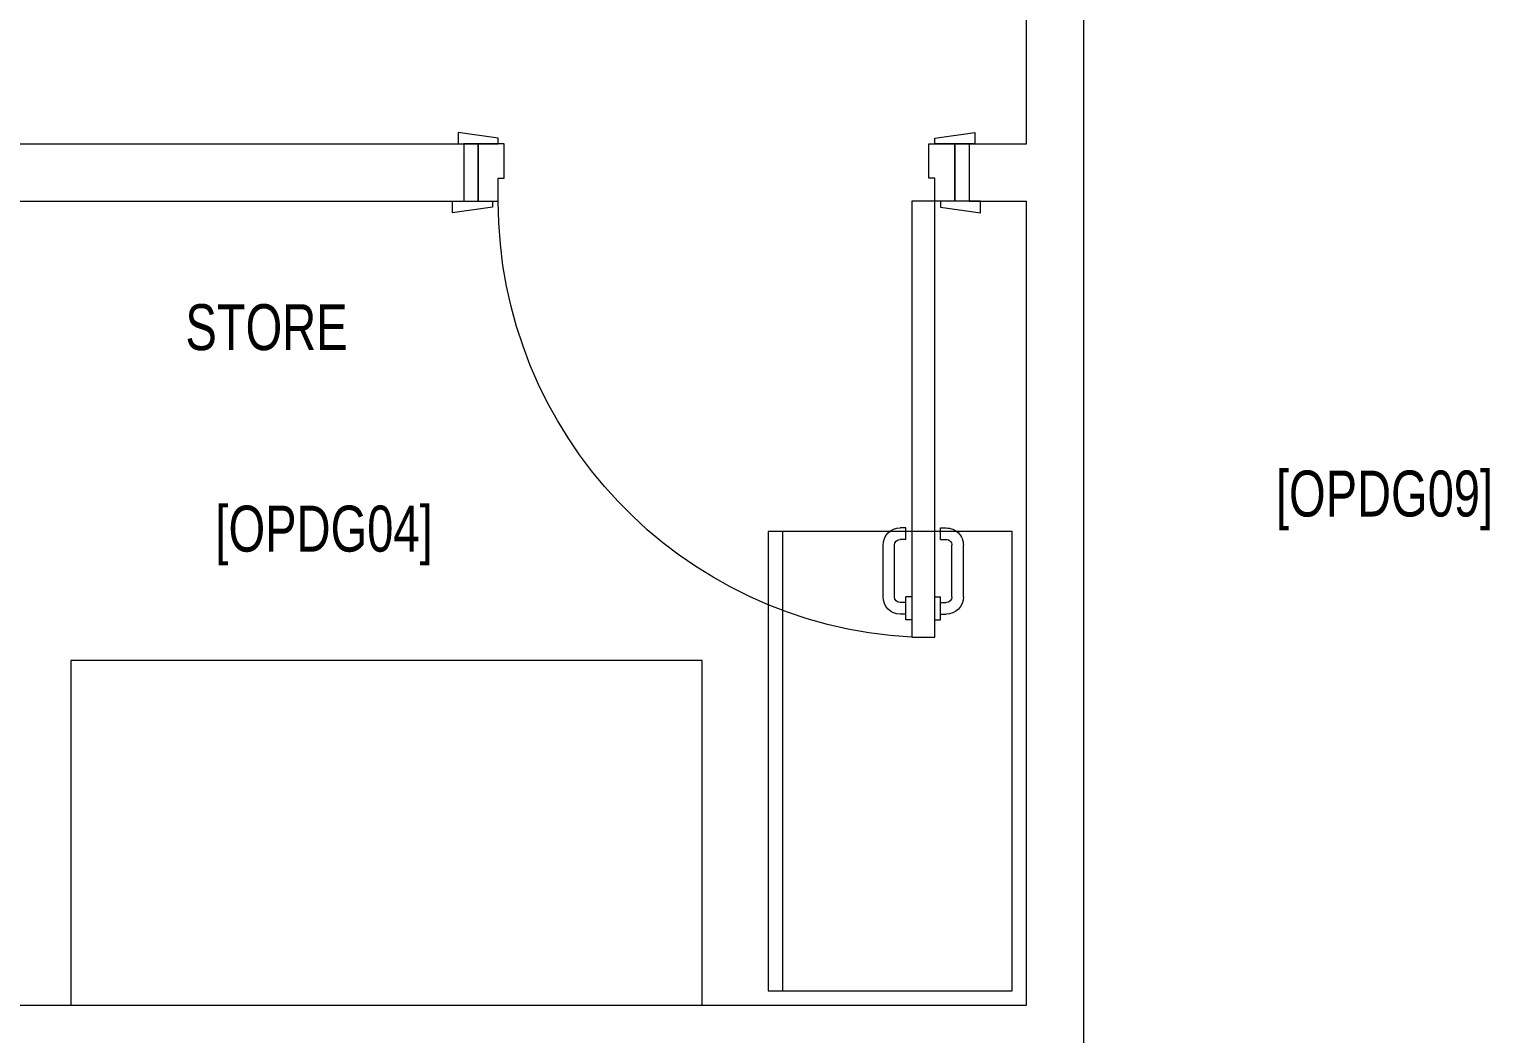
# Model space of a CAD drawing. Extents: x -234346 to 58427, y -132654 to -82394.
# Drawn here: x -138996 to -136453, y -109293 to -107543 of the extents above; entities that cross this region are included whole.
import ezdxf

# ---------------------------------------------------------------- set-up
doc = ezdxf.new("R2010")
doc.units = 0
doc.header["$LTSCALE"] = 8
doc.layers.get('0').update_dxf_attribs({"color": 9, "lineweight": 5})
for name, color, linetype, lineweight in [('72_EGR_BASE_TEXT', 9, 'Continuous', 5), ('72_EGR_EQP_TAG', 9, 'Continuous', 5), ('LOADING', 9, 'Continuous', 5), ('NEW Wall', 9, 'Continuous', 5), ('Walls', 9, 'Continuous', 5), ('Wooden Joinery', 9, 'Continuous', 5)]:
    doc.layers.add(name, color=color, linetype=linetype, lineweight=lineweight)
doc.styles.add('X3G_ENTITY_225140', font='swisscl.ttf', dxfattribs={"height": 200})
doc.styles.add('X3G_ENTITY_258862', font='swisscl.ttf', dxfattribs={"height": 200})
doc.styles.add('X3G_ENTITY_25AE6D', font='swisscl.ttf', dxfattribs={"height": 200})

# ---------------------------------------------------------------- blocks, each defined once
blk = doc.blocks.new('*X25')
for p, q in [((5, 3), (5, 3)), ((5, 3), (5, 3)), ((5, 3), (5, 3)), ((5, 3), (5, 3)), ((5, 3), (5, 3)), ((5, 3), (5, 3)), ((5, 3), (5, 3)), ((5, 3), (5, 3)), ((5, 3), (5, 3)), ((5, 3), (5, 3)), ((5, 3), (5, 3)), ((5, 3), (5, 3)), ((5, 3), (5, 3)), ((5, 3), (5, 3)), ((5, 3), (5, 3)), ((5, 3), (5, 3)), ((5, 3), (5, 3)), ((5, 3), (5, 3)), ((5, 3), (5, 3)), ((5, 3), (5, 3)), ((5, 3), (5, 3)), ((5, 3), (5, 3)), ((5, 3), (5, 3)), ((5, 3), (5, 3)), ((5, 3), (5, 3)), ((5, 3), (5, 3)), ((5, 3), (5, 3)), ((5, 3), (5, 3)), ((5, 3), (5, 3)), ((5, 3), (5, 3)), ((5, 3), (5, 3)), ((5, 3), (5, 3)), ((5, 3), (5, 3)), ((5, 3), (5, 3)), ((5, 3), (5, 3)), ((5, 3), (5, 3)), ((5, 3), (5, 3)), ((5, 3), (5, 3)), ((5, 3), (5, 3)), ((5, 3), (5, 3)), ((5, 3), (5, 3)), ((5, 3), (5, 3)), ((5, 3), (5, 3)), ((5, 3), (5, 3)), ((5, 3), (5, 3)), ((5, 3), (5, 3)), ((5, 3), (5, 3)), ((5, 3), (5, 3)), ((5, 3), (5, 3)), ((5, 3), (5, 3)), ((5, 3), (5, 3)), ((5, 3), (5, 3)), ((5, 3), (5, 3)), ((5, 3), (5, 3)), ((5, 3), (5, 3)), ((5, 3), (5, 3)), ((5, 3), (5, 3)), ((5, 3), (5, 3)), ((5, 3), (5, 3)), ((5, 3), (5, 3)), ((5, 3), (5, 3)), ((5, 3), (5, 3)), ((5, 3), (5, 3)), ((5, 3), (5, 3)), ((5, 3), (5, 3)), ((5, 3), (5, 3)), ((6, 3), (5, 3)), ((5, 3), (5, 3)), ((6, 3), (5, 3)), ((5, 3), (5, 3)), ((6, 3), (5, 3)), ((5, 3), (5, 3)), ((6, 3), (5, 3)), ((5, 3), (5, 3)), ((5, 3), (5, 3)), ((5, 3), (5, 3)), ((5, 3), (5, 3)), ((5, 3), (5, 3)), ((5, 3), (5, 3)), ((5, 3), (5, 3)), ((5, 3), (5, 3)), ((5, 3), (5, 3)), ((5, 3), (5, 3)), ((5, 3), (5, 3)), ((5, 3), (5, 3)), ((5, 3), (5, 3)), ((5, 3), (5, 3)), ((5, 3), (5, 3)), ((5, 3), (5, 3)), ((5, 3), (5, 3)), ((5, 3), (5, 3)), ((5, 3), (5, 3)), ((5, 3), (5, 3)), ((5, 3), (5, 3)), ((5, 3), (5, 3)), ((5, 3), (5, 3)), ((6, 3), (6, 3)), ((6, 3), (6, 3)), ((6, 3), (6, 3)), ((6, 3), (6, 3)), ((6, 3), (6, 3)), ((6, 3), (6, 3)), ((6, 3), (6, 3)), ((6, 3), (6, 3)), ((6, 3), (6, 3)), ((6, 3), (6, 3)), ((6, 3), (6, 3)), ((6, 3), (6, 3)), ((6, 3), (6, 3)), ((6, 3), (6, 3)), ((6, 3), (6, 3)), ((6, 3), (6, 3)), ((6, 3), (6, 3)), ((6, 3), (6, 3)), ((6, 3), (6, 3)), ((6, 3), (6, 3)), ((6, 3), (6, 3)), ((6, 3), (6, 3)), ((6, 3), (6, 3)), ((6, 3), (6, 3)), ((6, 3), (6, 3)), ((6, 3), (6, 3)), ((6, 3), (6, 3)), ((6, 3), (6, 3)), ((6, 3), (6, 3)), ((6, 3), (6, 3)), ((6, 3), (6, 3)), ((6, 3), (6, 3)), ((6, 3), (6, 3)), ((6, 3), (6, 3)), ((6, 3), (6, 3)), ((6, 3), (6, 3)), ((6, 3), (6, 3)), ((6, 3), (6, 3)), ((6, 3), (6, 3)), ((6, 3), (6, 3)), ((6, 3), (6, 3)), ((6, 3), (6, 3)), ((6, 3), (6, 3)), ((6, 3), (6, 3)), ((6, 3), (6, 3)), ((6, 3), (6, 3)), ((6, 3), (6, 3)), ((6, 3), (6, 3)), ((6, 3), (6, 3)), ((6, 3), (6, 3)), ((6, 3), (6, 3)), ((6, 3), (6, 3)), ((6, 3), (6, 3)), ((6, 3), (6, 3)), ((6, 3), (6, 3)), ((6, 3), (6, 3)), ((6, 3), (6, 3)), ((6, 3), (6, 3)), ((6, 3), (6, 3)), ((6, 3), (6, 3)), ((6, 3), (6, 3)), ((6, 3), (6, 3)), ((6, 3), (6, 3)), ((6, 3), (6, 3)), ((6, 3), (6, 3)), ((6, 3), (6, 3)), ((6, 3), (6, 3)), ((6, 3), (6, 3)), ((6, 3), (6, 3)), ((6, 3), (6, 3)), ((6, 3), (6, 3)), ((6, 3), (6, 3)), ((6, 3), (6, 3)), ((6, 3), (6, 3)), ((6, 3), (6, 3)), ((6, 3), (6, 3)), ((6, 3), (6, 3)), ((6, 3), (6, 3)), ((6, 3), (6, 3)), ((6, 3), (6, 3)), ((6, 3), (6, 3)), ((6, 3), (6, 3)), ((6, 3), (6, 3)), ((6, 3), (6, 3)), ((6, 3), (6, 3)), ((6, 3), (6, 3)), ((6, 3), (6, 3)), ((6, 3), (6, 3)), ((6, 3), (6, 3)), ((6, 3), (6, 3)), ((6, 3), (6, 3)), ((6, 3), (6, 3)), ((6, 3), (6, 3)), ((6, 3), (6, 3)), ((6, 3), (6, 3)), ((6, 3), (6, 3)), ((6, 3), (6, 3)), ((6, 3), (6, 3)), ((6, 3), (6, 3)), ((6, 3), (6, 3)), ((6, 3), (6, 3)), ((6, 3), (6, 3)), ((6, 3), (6, 3)), ((6, 3), (6, 3)), ((6, 3), (6, 3)), ((6, 3), (6, 3)), ((6, 3), (6, 3)), ((6, 3), (6, 3)), ((6, 3), (6, 3)), ((6, 3), (6, 3)), ((6, 3), (6, 3)), ((6, 3), (6, 3)), ((6, 3), (6, 3)), ((6, 3), (6, 3)), ((6, 3), (6, 3)), ((6, 3), (6, 3)), ((6, 3), (6, 3)), ((6, 3), (6, 3)), ((6, 3), (6, 3)), ((6, 3), (6, 3)), ((6, 3), (6, 3)), ((6, 3), (6, 3)), ((6, 3), (6, 3)), ((6, 3), (6, 3)), ((6, 3), (6, 3)), ((6, 3), (6, 3)), ((6, 3), (6, 3)), ((6, 3), (6, 3)), ((6, 3), (6, 3)), ((6, 3), (6, 3)), ((6, 3), (6, 3)), ((6, 3), (6, 3)), ((6, 3), (6, 3)), ((6, 3), (6, 3)), ((6, 3), (6, 3)), ((6, 3), (6, 3)), ((6, 3), (6, 3)), ((6, 3), (6, 3)), ((6, 3), (6, 3)), ((6, 3), (6, 3)), ((6, 3), (6, 3)), ((6, 3), (6, 3)), ((6, 3), (6, 3)), ((6, 3), (6, 3)), ((6, 3), (6, 3)), ((6, 3), (6, 3)), ((6, 3), (6, 3)), ((6, 3), (6, 3)), ((6, 3), (6, 3)), ((6, 3), (6, 3)), ((6, 3), (6, 3)), ((6, 3), (6, 3)), ((6, 3), (6, 3)), ((6, 3), (6, 3)), ((6, 3), (6, 3)), ((6, 3), (6, 3)), ((6, 3), (6, 3)), ((6, 3), (6, 3)), ((6, 3), (6, 3)), ((6, 3), (6, 3)), ((6, 3), (6, 3)), ((6, 3), (6, 3)), ((6, 3), (6, 3)), ((6, 3), (6, 3)), ((6, 3), (6, 3)), ((6, 3), (6, 3)), ((6, 3), (6, 3)), ((6, 3), (6, 3)), ((6, 3), (6, 3)), ((6, 3), (6, 3)), ((6, 3), (6, 3)), ((6, 3), (6, 3)), ((6, 3), (6, 3)), ((6, 3), (6, 3)), ((6, 3), (6, 3)), ((6, 3), (6, 3)), ((6, 3), (6, 3)), ((6, 3), (6, 3)), ((6, 3), (6, 3)), ((6, 3), (6, 3)), ((6, 3), (6, 3)), ((6, 3), (6, 3)), ((6, 3), (6, 3)), ((6, 3), (6, 3)), ((6, 3), (6, 3)), ((6, 3), (6, 3)), ((6, 3), (6, 3)), ((6, 3), (6, 3)), ((6, 3), (6, 3)), ((6, 3), (6, 3)), ((6, 3), (6, 3)), ((6, 3), (6, 3)), ((6, 3), (6, 3)), ((6, 3), (6, 3)), ((6, 3), (6, 3)), ((6, 3), (6, 3)), ((6, 3), (6, 3)), ((6, 3), (6, 3)), ((6, 3), (6, 3)), ((6, 3), (6, 3)), ((6, 3), (6, 3)), ((6, 3), (6, 3)), ((6, 3), (6, 3)), ((6, 3), (6, 3)), ((6, 3), (5, 3)), ((6, 3), (5, 3)), ((6, 3), (5, 3)), ((6, 3), (5, 3)), ((6, 3), (5, 3)), ((6, 3), (6, 3)), ((6, 3), (6, 3)), ((6, 3), (6, 3)), ((6, 3), (6, 3)), ((6, 3), (6, 3)), ((6, 3), (6, 3)), ((6, 3), (6, 3)), ((6, 3), (6, 3)), ((6, 3), (6, 3)), ((6, 3), (6, 3)), ((6, 3), (6, 3)), ((6, 3), (6, 3)), ((6, 3), (6, 3)), ((6, 3), (6, 3)), ((6, 3), (6, 3)), ((6, 3), (6, 3)), ((6, 3), (6, 3)), ((6, 3), (6, 3)), ((6, 3), (6, 3)), ((6, 3), (6, 3)), ((6, 3), (6, 3)), ((6, 3), (6, 3)), ((6, 3), (6, 3)), ((6, 3), (6, 3)), ((6, 3), (6, 3)), ((6, 3), (6, 3)), ((6, 3), (6, 3)), ((6, 3), (6, 3)), ((6, 3), (6, 3)), ((6, 3), (6, 3)), ((6, 3), (6, 3)), ((6, 3), (6, 3)), ((6, 3), (6, 3)), ((6, 3), (6, 3)), ((6, 3), (6, 3)), ((6, 3), (6, 3)), ((6, 3), (6, 3)), ((6, 3), (6, 3)), ((6, 3), (6, 3)), ((6, 3), (6, 3)), ((6, 3), (6, 3)), ((6, 3), (6, 3)), ((6, 3), (6, 3)), ((6, 3), (6, 3)), ((6, 3), (6, 3)), ((6, 3), (6, 3)), ((6, 3), (6, 3)), ((6, 3), (6, 3)), ((6, 3), (6, 3)), ((6, 3), (6, 3)), ((6, 3), (6, 3)), ((6, 3), (6, 3)), ((6, 3), (6, 3)), ((6, 3), (6, 3)), ((6, 3), (6, 3)), ((6, 3), (6, 3)), ((6, 3), (6, 3)), ((6, 3), (6, 3)), ((6, 3), (6, 3)), ((6, 3), (6, 3)), ((6, 3), (6, 3)), ((6, 3), (6, 3)), ((6, 3), (6, 3)), ((6, 3), (6, 3)), ((6, 3), (6, 3)), ((6, 3), (6, 3)), ((6, 3), (6, 3)), ((6, 3), (6, 3)), ((6, 3), (6, 3)), ((6, 3), (6, 3)), ((6, 3), (6, 3)), ((6, 3), (6, 3)), ((6, 3), (6, 3)), ((6, 3), (6, 3)), ((6, 3), (6, 3)), ((6, 3), (6, 3)), ((6, 3), (6, 3)), ((6, 3), (6, 3)), ((6, 3), (6, 3)), ((6, 3), (6, 3)), ((6, 3), (6, 3)), ((6, 3), (6, 3)), ((6, 3), (6, 3)), ((6, 3), (6, 3)), ((6, 3), (6, 3)), ((6, 3), (6, 3)), ((6, 3), (6, 3)), ((6, 3), (6, 3)), ((6, 3), (6, 3)), ((6, 3), (6, 3)), ((6, 3), (6, 3)), ((6, 3), (6, 3)), ((6, 3), (6, 3)), ((6, 3), (6, 3)), ((6, 3), (6, 3)), ((6, 3), (6, 3)), ((6, 3), (6, 3)), ((6, 3), (6, 3)), ((6, 3), (6, 3)), ((6, 3), (6, 3)), ((6, 3), (6, 3)), ((6, 3), (6, 3)), ((6, 3), (6, 3)), ((6, 3), (6, 3)), ((6, 3), (6, 3)), ((6, 3), (6, 3)), ((6, 3), (6, 3)), ((6, 3), (6, 3)), ((6, 3), (6, 3)), ((6, 3), (6, 3)), ((6, 3), (6, 3)), ((6, 3), (6, 3)), ((6, 3), (6, 3)), ((6, 3), (6, 3)), ((6, 3), (6, 3)), ((6, 3), (6, 3)), ((6, 3), (6, 3)), ((6, 3), (6, 3)), ((6, 3), (6, 3)), ((6, 3), (6, 3)), ((6, 3), (6, 3)), ((6, 3), (6, 3)), ((6, 3), (6, 3)), ((6, 3), (6, 3)), ((6, 3), (6, 3)), ((6, 3), (6, 3)), ((6, 3), (6, 3)), ((6, 3), (6, 3)), ((6, 3), (6, 3)), ((6, 3), (6, 3)), ((6, 3), (6, 3)), ((6, 3), (6, 3)), ((6, 3), (6, 3)), ((6, 3), (6, 3)), ((6, 3), (6, 3)), ((6, 3), (6, 3)), ((6, 3), (6, 3)), ((6, 3), (6, 3)), ((6, 3), (6, 3)), ((6, 3), (6, 3)), ((6, 3), (6, 3)), ((6, 3), (6, 3)), ((6, 3), (6, 3)), ((6, 3), (6, 3)), ((6, 3), (6, 3)), ((6, 3), (6, 3)), ((6, 3), (6, 3)), ((6, 3), (6, 3)), ((6, 3), (6, 3)), ((6, 3), (6, 3)), ((6, 3), (6, 3)), ((6, 3), (6, 3)), ((6, 3), (6, 3)), ((6, 3), (6, 3)), ((6, 3), (6, 3)), ((6, 3), (6, 3)), ((6, 3), (6, 3)), ((6, 3), (6, 3)), ((6, 3), (6, 3)), ((6, 3), (6, 3)), ((6, 3), (6, 3)), ((6, 3), (6, 3)), ((6, 3), (6, 3)), ((6, 3), (6, 3)), ((6, 3), (6, 3)), ((6, 3), (6, 3)), ((6, 3), (6, 3)), ((6, 3), (6, 3)), ((6, 3), (6, 3)), ((6, 3), (6, 3)), ((6, 3), (6, 3)), ((6, 3), (6, 3)), ((6, 3), (6, 3)), ((6, 3), (6, 3)), ((6, 3), (6, 3)), ((6, 3), (6, 3)), ((6, 3), (6, 3)), ((6, 3), (6, 3)), ((6, 3), (6, 3)), ((6, 3), (6, 3)), ((6, 3), (6, 3)), ((6, 3), (6, 3)), ((6, 3), (6, 3)), ((6, 3), (6, 3)), ((6, 3), (6, 3)), ((6, 3), (6, 3)), ((6, 3), (6, 3)), ((6, 3), (6, 3)), ((6, 3), (6, 3)), ((6, 3), (6, 3)), ((6, 3), (6, 3)), ((6, 3), (6, 3)), ((6, 3), (6, 3)), ((6, 3), (6, 3)), ((6, 3), (6, 3)), ((6, 3), (6, 3)), ((6, 3), (6, 3)), ((6, 3), (6, 3)), ((6, 3), (6, 3)), ((6, 3), (6, 3)), ((6, 3), (6, 3)), ((6, 3), (6, 3)), ((6, 3), (6, 3)), ((6, 3), (6, 3)), ((6, 3), (6, 3)), ((6, 3), (6, 3)), ((6, 3), (6, 3)), ((6, 3), (6, 3)), ((6, 3), (6, 3)), ((6, 3), (6, 3)), ((6, 3), (6, 3)), ((6, 3), (6, 3)), ((6, 3), (6, 3)), ((6, 3), (6, 3)), ((6, 3), (6, 3)), ((6, 3), (6, 3)), ((6, 3), (6, 3)), ((6, 3), (6, 3)), ((6, 3), (6, 3)), ((6, 3), (6, 3)), ((6, 3), (6, 3)), ((6, 3), (6, 3)), ((6, 3), (6, 3)), ((6, 3), (6, 3)), ((6, 3), (6, 3)), ((6, 3), (6, 3)), ((6, 3), (6, 3)), ((6, 3), (6, 3)), ((6, 3), (6, 3)), ((6, 3), (6, 3)), ((6, 3), (6, 3)), ((6, 3), (6, 3)), ((6, 3), (6, 3)), ((6, 3), (6, 3)), ((6, 3), (6, 3)), ((6, 3), (6, 3)), ((6, 3), (6, 3)), ((6, 3), (6, 3)), ((6, 3), (6, 3)), ((6, 3), (6, 3)), ((6, 3), (6, 3)), ((6, 3), (6, 3)), ((6, 3), (6, 3)), ((6, 3), (6, 3)), ((6, 3), (6, 3)), ((6, 3), (6, 3)), ((6, 3), (6, 3)), ((6, 3), (6, 3)), ((6, 3), (6, 3)), ((6, 3), (6, 3)), ((6, 3), (6, 3)), ((6, 3), (6, 3)), ((6, 3), (6, 3)), ((6, 3), (6, 3)), ((6, 3), (6, 3)), ((6, 3), (6, 3)), ((6, 3), (6, 3)), ((6, 3), (6, 3)), ((6, 3), (6, 3)), ((6, 3), (6, 3)), ((6, 3), (6, 3)), ((6, 3), (6, 3)), ((6, 3), (6, 3)), ((6, 3), (6, 3)), ((6, 3), (6, 3)), ((6, 3), (6, 3)), ((6, 3), (6, 3)), ((6, 3), (6, 3)), ((6, 3), (6, 3)), ((6, 3), (6, 3)), ((6, 3), (6, 3)), ((6, 3), (6, 3)), ((6, 3), (6, 3)), ((6, 3), (6, 3)), ((6, 3), (6, 3)), ((6, 3), (6, 3)), ((6, 3), (6, 3)), ((6, 3), (6, 3)), ((6, 3), (6, 3)), ((6, 3), (6, 3)), ((6, 3), (6, 3)), ((6, 3), (6, 3)), ((6, 3), (6, 3)), ((6, 3), (6, 3)), ((6, 3), (6, 3)), ((6, 3), (6, 3)), ((6, 3), (6, 3)), ((6, 3), (6, 3)), ((6, 3), (6, 3)), ((6, 3), (6, 3)), ((6, 3), (6, 3)), ((6, 3), (6, 3)), ((6, 3), (6, 3)), ((6, 3), (6, 3)), ((6, 3), (6, 3)), ((6, 3), (6, 3)), ((6, 3), (6, 3)), ((6, 3), (6, 3)), ((6, 3), (6, 3)), ((6, 3), (6, 3)), ((6, 3), (6, 3)), ((6, 3), (6, 3)), ((6, 3), (6, 3)), ((6, 3), (6, 3)), ((6, 3), (6, 3)), ((6, 3), (6, 3)), ((6, 3), (6, 3)), ((6, 3), (6, 3)), ((6, 3), (6, 3)), ((6, 3), (6, 3)), ((6, 3), (6, 3)), ((6, 3), (6, 3)), ((6, 3), (6, 3)), ((6, 3), (6, 3)), ((6, 3), (6, 3)), ((6, 3), (6, 3)), ((6, 3), (6, 3))]:
    blk.add_line(p, q)
blk = doc.blocks.new('*X26')
for p, q in [((13, 1), (13, 1)), ((13, 1), (13, 1)), ((13, 1), (13, 1)), ((13, 1), (13, 1)), ((13, 1), (13, 1)), ((13, 1), (13, 1)), ((13, 1), (13, 1)), ((13, 1), (13, 1)), ((13, 1), (13, 1)), ((13, 1), (13, 1)), ((13, 1), (13, 1)), ((13, 1), (13, 1)), ((13, 1), (13, 1)), ((13, 1), (13, 1)), ((13, 1), (13, 1)), ((13, 1), (14, 1)), ((13, 1), (14, 1)), ((13, 1), (14, 1)), ((13, 1), (13, 1)), ((13, 1), (13, 1)), ((13, 1), (13, 1)), ((13, 1), (13, 1)), ((13, 1), (13, 1)), ((13, 1), (13, 1)), ((13, 1), (13, 1)), ((13, 1), (13, 1)), ((13, 1), (13, 1)), ((13, 1), (13, 1)), ((13, 1), (13, 1)), ((13, 1), (13, 1)), ((13, 1), (13, 1)), ((13, 1), (13, 1)), ((13, 1), (13, 1)), ((13, 1), (13, 1)), ((13, 1), (13, 1)), ((13, 1), (13, 1)), ((13, 1), (13, 1)), ((13, 1), (13, 1)), ((13, 1), (13, 1)), ((13, 1), (13, 1)), ((13, 1), (13, 1)), ((13, 1), (13, 1)), ((13, 1), (13, 1)), ((13, 1), (13, 1)), ((13, 1), (13, 1)), ((13, 1), (13, 1)), ((13, 1), (13, 1)), ((13, 1), (13, 1)), ((13, 1), (13, 1)), ((13, 1), (13, 1)), ((13, 1), (13, 1)), ((13, 1), (13, 1)), ((13, 1), (13, 1)), ((13, 1), (13, 1)), ((13, 1), (13, 1)), ((13, 1), (13, 1)), ((13, 1), (13, 1)), ((13, 1), (13, 1)), ((13, 1), (13, 1)), ((13, 1), (13, 1)), ((13, 1), (13, 1)), ((13, 1), (13, 1)), ((13, 1), (13, 1)), ((13, 1), (13, 1)), ((13, 1), (13, 1)), ((13, 1), (13, 1)), ((13, 1), (13, 1)), ((13, 1), (13, 1)), ((13, 1), (13, 1)), ((13, 1), (13, 1)), ((13, 1), (13, 1)), ((13, 1), (13, 1)), ((13, 1), (13, 1)), ((13, 1), (13, 1)), ((13, 1), (13, 1)), ((13, 1), (13, 1)), ((13, 1), (13, 1)), ((13, 1), (13, 1)), ((13, 1), (13, 1)), ((13, 1), (13, 1)), ((13, 1), (13, 1)), ((13, 1), (13, 1)), ((13, 1), (13, 1)), ((13, 1), (13, 1)), ((13, 1), (13, 1)), ((13, 1), (13, 1)), ((13, 1), (13, 1)), ((13, 1), (13, 1)), ((13, 1), (13, 1)), ((13, 1), (13, 1)), ((13, 1), (13, 1)), ((13, 1), (13, 1)), ((13, 1), (13, 1)), ((13, 1), (13, 1)), ((13, 1), (13, 1)), ((13, 1), (13, 1)), ((13, 1), (13, 1)), ((13, 1), (13, 1)), ((13, 1), (13, 1)), ((13, 1), (13, 1)), ((13, 1), (13, 1)), ((13, 1), (13, 1)), ((13, 1), (13, 1)), ((13, 1), (13, 1)), ((13, 1), (13, 1)), ((13, 1), (13, 1)), ((13, 1), (13, 1)), ((13, 1), (13, 1)), ((13, 1), (13, 1)), ((13, 1), (13, 1)), ((13, 1), (13, 1)), ((13, 1), (13, 1)), ((13, 1), (13, 1)), ((13, 1), (13, 1)), ((13, 1), (13, 1)), ((13, 1), (13, 1)), ((13, 1), (13, 1)), ((13, 1), (13, 1)), ((13, 1), (13, 1)), ((13, 1), (13, 1)), ((13, 1), (13, 1)), ((13, 1), (13, 1)), ((13, 1), (13, 1)), ((13, 1), (14, 1)), ((13, 0), (13, 0)), ((13, 0), (13, 0)), ((13, 0), (13, 0)), ((13, 0), (13, 0)), ((13, 0), (13, 0)), ((13, 0), (13, 0)), ((13, 0), (13, 0)), ((13, 0), (13, 0)), ((13, 0), (13, 0)), ((13, 0), (13, 0)), ((13, 0), (13, 0)), ((13, 0), (13, 0)), ((13, 0), (13, 0)), ((13, 0), (13, 0)), ((13, 0), (13, 0)), ((13, 0), (13, 0)), ((13, 0), (13, 0)), ((13, 0), (13, 0)), ((13, 0), (13, 0)), ((13, 0), (13, 0)), ((13, 0), (13, 0)), ((13, 0), (13, 0)), ((13, 0), (13, 0)), ((13, 0), (13, 0)), ((13, 0), (13, 0)), ((13, 0), (13, 0)), ((13, 0), (13, 0)), ((13, 0), (13, 0)), ((13, 0), (13, 0)), ((13, 0), (13, 0)), ((13, 0), (13, 0)), ((13, 0), (13, 0)), ((13, 0), (13, 0)), ((13, 0), (13, 0)), ((13, 0), (13, 0)), ((13, 0), (13, 0)), ((13, 0), (13, 0)), ((13, 0), (13, 0)), ((13, 0), (13, 0)), ((13, 0), (13, 0)), ((13, 0), (13, 0)), ((13, 0), (13, 0)), ((13, 0), (13, 0)), ((13, 0), (13, 0)), ((13, 0), (13, 0)), ((13, 0), (13, 0)), ((13, 0), (13, 0)), ((13, 0), (13, 0)), ((13, 0), (14, 0)), ((13, 0), (14, 0)), ((13, 0), (13, 0)), ((13, 0), (14, 0)), ((14, 1), (14, 1)), ((14, 1), (14, 1)), ((14, 1), (14, 1)), ((14, 1), (14, 1)), ((14, 1), (14, 1)), ((14, 1), (14, 1)), ((14, 1), (14, 1)), ((14, 1), (14, 1)), ((14, 1), (14, 1)), ((14, 1), (14, 1)), ((14, 1), (14, 1)), ((14, 1), (14, 1)), ((14, 1), (14, 1)), ((14, 1), (14, 1)), ((14, 1), (14, 1)), ((14, 1), (14, 1)), ((14, 1), (14, 1)), ((14, 1), (14, 1)), ((14, 1), (14, 1)), ((14, 1), (14, 1)), ((14, 1), (14, 1)), ((14, 1), (14, 1)), ((14, 1), (14, 1)), ((14, 1), (14, 1)), ((14, 1), (14, 1)), ((14, 1), (14, 1)), ((14, 1), (14, 1)), ((14, 1), (14, 1)), ((14, 1), (14, 1)), ((14, 1), (14, 1)), ((14, 1), (14, 1)), ((14, 1), (14, 1)), ((14, 1), (14, 1)), ((14, 1), (14, 1)), ((14, 1), (14, 1)), ((14, 1), (14, 1)), ((14, 1), (14, 1)), ((14, 1), (14, 1)), ((14, 1), (14, 1)), ((14, 1), (14, 1)), ((14, 1), (14, 1)), ((14, 1), (14, 1)), ((14, 1), (14, 1)), ((14, 1), (14, 1)), ((14, 1), (14, 1)), ((14, 1), (14, 1)), ((14, 1), (14, 1)), ((14, 1), (14, 1)), ((14, 1), (14, 1)), ((14, 1), (14, 1)), ((14, 1), (14, 1)), ((14, 1), (14, 1)), ((14, 1), (14, 1)), ((14, 1), (14, 1)), ((14, 1), (14, 1)), ((14, 1), (14, 1)), ((14, 1), (14, 1)), ((14, 1), (14, 1)), ((14, 1), (14, 1)), ((14, 1), (14, 1)), ((14, 1), (14, 1)), ((14, 1), (14, 1)), ((14, 1), (14, 1)), ((14, 1), (14, 1)), ((14, 1), (14, 1)), ((14, 1), (14, 1)), ((14, 1), (14, 1)), ((14, 1), (14, 1)), ((14, 1), (14, 1)), ((14, 1), (14, 1)), ((14, 1), (14, 1)), ((14, 1), (14, 1)), ((14, 1), (14, 1)), ((14, 1), (14, 1)), ((14, 1), (14, 1)), ((14, 1), (14, 1)), ((14, 1), (14, 1)), ((14, 1), (14, 1)), ((14, 1), (14, 1)), ((14, 1), (14, 1)), ((14, 1), (14, 1)), ((14, 1), (14, 1)), ((14, 1), (14, 1)), ((14, 1), (14, 1)), ((14, 1), (14, 1)), ((14, 1), (14, 1)), ((14, 1), (14, 1)), ((14, 1), (14, 1)), ((14, 1), (14, 1)), ((14, 1), (14, 1)), ((14, 1), (14, 1)), ((14, 1), (14, 1)), ((14, 1), (14, 1)), ((14, 1), (14, 1)), ((14, 0), (14, 0)), ((14, 0), (14, 0)), ((14, 0), (14, 0)), ((14, 0), (14, 0)), ((14, 0), (14, 0)), ((14, 0), (14, 0)), ((14, 0), (14, 0)), ((14, 0), (14, 0)), ((14, 0), (14, 0)), ((14, 0), (14, 0)), ((14, 0), (14, 0)), ((14, 0), (14, 0)), ((14, 0), (14, 0)), ((14, 0), (14, 0)), ((14, 0), (14, 0)), ((14, 0), (14, 0)), ((14, 0), (14, 0)), ((14, 0), (14, 0)), ((14, 0), (14, 0)), ((14, 0), (14, 0)), ((14, 0), (14, 0)), ((14, 0), (14, 0)), ((14, 0), (14, 0)), ((14, 0), (14, 0)), ((14, 0), (14, 0)), ((14, 0), (14, 0)), ((14, 0), (14, 0)), ((14, 0), (14, 0)), ((14, 0), (14, 0)), ((14, 0), (14, 0)), ((14, 0), (14, 0)), ((14, 0), (14, 0)), ((14, 0), (14, 0)), ((14, 0), (14, 0)), ((14, 0), (14, 0)), ((14, 0), (14, 0)), ((14, 0), (14, 0)), ((14, 0), (14, 0)), ((14, 0), (14, 0)), ((14, 0), (14, 0)), ((14, 0), (14, 0)), ((14, 0), (14, 0)), ((14, 0), (14, 0)), ((14, 0), (14, 0)), ((14, 0), (14, 0)), ((14, 0), (14, 0)), ((14, 0), (14, 0)), ((14, 0), (14, 0)), ((13, 0), (13, 0)), ((13, 0), (14, 0)), ((13, 0), (13, 0)), ((13, 0), (14, 0)), ((13, 0), (13, 0)), ((13, 0), (14, 0)), ((13, 0), (13, 0)), ((13, 0), (13, 0)), ((13, 0), (13, 0)), ((13, 0), (13, 0)), ((13, 0), (14, 0)), ((13, 0), (13, 0)), ((13, 0), (14, 0)), ((13, 0), (13, 0)), ((13, 0), (14, 0)), ((13, 0), (13, 0)), ((13, 0), (14, 0)), ((13, 0), (13, 0)), ((13, 0), (14, 0)), ((13, 0), (13, 0)), ((13, 0), (14, 0)), ((13, 0), (13, 0)), ((13, 0), (14, 0)), ((13, 0), (13, 0)), ((13, 0), (13, 0)), ((13, 0), (13, 0)), ((13, 0), (14, 0)), ((13, 0), (13, 0)), ((13, 0), (14, 0)), ((13, 0), (13, 0)), ((13, 0), (14, 0)), ((13, 0), (13, 0)), ((13, 0), (14, 0)), ((13, 0), (13, 0)), ((13, 0), (13, 0)), ((13, 0), (13, 0)), ((13, 0), (13, 0)), ((13, 0), (13, 0)), ((13, 0), (13, 0)), ((13, 0), (13, 0)), ((13, 0), (13, 0)), ((13, 0), (13, 0)), ((13, 0), (13, 0)), ((13, 0), (13, 0)), ((13, 0), (13, 0)), ((13, 0), (13, 0)), ((13, 0), (13, 0)), ((13, 0), (13, 0)), ((13, 0), (13, 0)), ((13, 0), (13, 0)), ((13, 0), (13, 0)), ((13, 0), (13, 0)), ((13, 0), (13, 0)), ((13, 0), (13, 0)), ((13, 0), (13, 0)), ((13, 0), (13, 0)), ((13, 0), (13, 0)), ((13, 0), (13, 0)), ((13, 0), (13, 0)), ((13, 0), (13, 0)), ((13, 0), (13, 0)), ((13, 0), (13, 0)), ((13, 0), (13, 0)), ((13, 0), (13, 0)), ((13, -1), (13, -1)), ((13, -1), (13, -1)), ((13, -1), (13, -1)), ((13, -1), (13, -1)), ((13, -1), (13, -1)), ((13, -1), (14, -1)), ((13, -1), (13, -1)), ((14, 0), (14, 0)), ((14, 0), (14, 0)), ((14, 0), (14, 0)), ((14, 0), (14, 0)), ((14, 0), (14, 0)), ((14, 0), (14, 0)), ((14, 0), (14, 0)), ((14, 0), (14, 0)), ((14, 0), (14, 0)), ((14, 0), (14, 0)), ((14, 0), (14, 0)), ((14, 0), (14, 0)), ((14, 0), (14, 0)), ((14, 0), (14, 0)), ((14, 0), (14, 0)), ((13, 0), (14, 0)), ((14, 0), (14, 0)), ((14, 0), (14, 0)), ((14, 0), (14, 0)), ((14, 0), (14, 0)), ((14, 0), (14, 0)), ((14, 0), (14, 0)), ((14, 0), (14, 0)), ((14, 0), (14, 0)), ((14, 0), (14, 0)), ((14, 0), (14, 0)), ((14, 0), (14, 0)), ((14, 0), (14, 0)), ((14, 0), (14, 0)), ((14, 0), (14, 0)), ((14, 0), (14, 0)), ((14, 0), (14, 0)), ((14, 0), (14, 0)), ((14, 0), (14, 0)), ((14, 0), (14, 0)), ((14, 0), (14, 0)), ((14, 0), (14, 0)), ((14, 0), (14, 0)), ((14, 0), (14, 0)), ((14, 0), (14, 0)), ((14, 0), (14, 0)), ((14, 0), (14, 0)), ((14, 0), (14, 0)), ((14, 0), (14, 0)), ((14, 0), (14, 0)), ((14, 0), (14, 0)), ((14, 0), (14, 0)), ((14, 0), (14, 0)), ((14, 0), (14, 0)), ((14, 0), (14, 0)), ((14, -1), (14, -1)), ((14, -1), (14, -1)), ((14, -1), (14, -1)), ((14, -1), (14, -1)), ((14, -1), (14, -1))]:
    blk.add_line(p, q)
blk = doc.blocks.new('GF21032-P')
for p, q in [((-0.4, 0.425), (-0.4, 0)), ((0.4, 0.425), (-0.4, 0.425)), ((0.4, 0), (0.4, 0.425)), ((-0.4, 0.025), (0.4, 0.025)), ((-0.4, 0), (0.4, 0))]:
    blk.add_line(p, q)
for points in [[(0.4, 0.425), (0.4, 0.425), (0.4, 0.425), (0.4, 0.425), (0.4, 0.425), (0.4, 0.425), (0.4, 0.425), (0.4, 0.425), (0.4, 0.425), (0.4, 0.425), (0.4, 0.425), (0.4, 0.425), (0.4, 0.425), (0.4, 0.425), (0.4, 0.425), (0.4, 0.425), (0.4, 0.425), (0.4, 0.425), (0.4, 0.425), (0.4, 0.425), (0.4, 0.425), (0.4, 0.425), (0.4, 0.425), (0.4, 0.425), (0.4, 0.425), (0.4, 0.425), (0.4, 0.425), (0.4, 0.425), (0.4, 0.425), (0.4, 0.425), (0.4, 0.425), (0.4, 0.425), (0.4, 0.425), (0.4, 0.425), (0.4, 0.425), (0.4, 0.425), (0.4, 0.425), (0.4, 0.425), (0.4, 0.425), (0.4, 0.425), (0.4, 0.425), (0.4, 0.425), (0.4, 0.425), (0.4, 0.425), (0.4, 0.425), (0.4, 0.425), (0.4, 0.425), (0.4, 0.425), (0.4, 0.425), (0.4, 0.425), (0.4, 0.425), (0.4, 0.425), (0.4, 0.425), (0.4, 0.425), (0.4, 0.425), (0.4, 0.425), (0.4, 0.425), (0.4, 0.425), (0.4, 0.425), (0.4, 0.425), (0.4, 0.425), (0.4, 0.425), (0.4, 0.425), (0.4, 0.425), (0.4, 0.425), (0.4, 0.425), (0.4, 0.425), (0.4, 0.425), (0.4, 0.425), (0.4, 0.425), (0.4, 0.425), (0.4, 0.425), (0.4, 0.425), (0.4, 0.425), (0.4, 0.425), (0.4, 0.425), (0.4, 0.425), (0.4, 0.425), (0.4, 0.425), (0.4, 0.425), (0.4, 0.425), (0.4, 0.425), (0.4, 0.425), (0.4, 0.425), (0.4, 0.425), (0.4, 0.425), (0.4, 0.425), (0.4, 0.425), (0.4, 0.425), (0.4, 0.425), (0.4, 0.425), (0.4, 0.425), (0.4, 0.425), (0.4, 0.425), (0.4, 0.425), (0.4, 0.425), (0.4, 0.425), (0.4, 0.425), (0.4, 0.425), (0.4, 0.425), (0.4, 0.425), (0.4, 0.425), (0.4, 0.425), (0.4, 0.425), (0.4, 0.425), (0.4, 0.425), (0.4, 0.425), (0.4, 0.425), (0.4, 0.425), (0.4, 0.425), (0.4, 0.425), (0.4, 0.425), (0.4, 0.425), (0.4, 0.425), (0.4, 0.425), (0.4, 0.425), (0.4, 0.425), (0.4, 0.425), (0.4, 0.425), (0.4, 0.425), (0.4, 0.425), (0.4, 0.425), (0.4, 0.425), (0.4, 0.425), (0.4, 0.425), (0.4, 0.425), (0.4, 0.425), (0.4, 0.425), (0.4, 0.425), (0.4, 0.425), (0.4, 0.425), (0.4, 0.425), (0.4, 0.425), (0.4, 0.425), (0.4, 0.425), (0.4, 0.425), (0.4, 0.425), (0.4, 0.425), (0.4, 0.425), (0.4, 0.425), (0.4, 0.425), (0.4, 0.425), (0.4, 0.425), (0.4, 0.425), (0.4, 0.425), (0.4, 0.425), (0.4, 0.425), (0.4, 0.425), (0.4, 0.425), (0.4, 0.425), (0.4, 0.425), (0.4, 0.425), (0.4, 0.425), (0.4, 0.425), (0.4, 0.425), (0.4, 0.425), (0.4, 0.425), (0.4, 0.425), (0.4, 0.425), (0.4, 0.425), (0.4, 0.425), (0.4, 0.425), (0.4, 0.425), (0.4, 0.425), (0.4, 0.425), (0.4, 0.425), (0.4, 0.425), (0.4, 0.425), (0.4, 0.425), (0.4, 0.425), (0.4, 0.425), (0.4, 0.425), (0.4, 0.425), (0.4, 0.425), (0.4, 0.425), (0.4, 0.425), (0.4, 0.425), (0.4, 0.425), (0.4, 0.425), (0.4, 0.425), (0.4, 0.425), (0.4, 0.425), (0.4, 0.425), (0.4, 0.425), (0.4, 0.425), (0.4, 0.425), (0.4, 0.425), (0.4, 0.425), (0.4, 0.425), (0.4, 0.425), (0.4, 0.425), (0.4, 0.425), (0.4, 0.425), (0.4, 0.425), (0.4, 0.425), (0.4, 0.425), (0.4, 0.425), (0.4, 0.425), (0.4, 0.425), (0.4, 0.425), (0.4, 0.425), (0.4, 0.425), (0.4, 0.425), (0.4, 0.425), (0.4, 0.425), (0.4, 0.425), (0.4, 0.425), (0.4, 0.425), (0.4, 0.425), (0.4, 0.425), (0.4, 0.425), (0.4, 0.425), (0.4, 0.425), (0.4, 0.425), (0.4, 0.425), (0.4, 0.425), (0.4, 0.425), (0.4, 0.425), (0.4, 0.425)], [(0.4, 0.425), (0.4, 0.425), (0.4, 0.425), (0.4, 0.425), (0.4, 0.425), (0.4, 0.425), (0.4, 0.425), (0.4, 0.425), (0.4, 0.425), (0.4, 0.425), (0.4, 0.425), (0.4, 0.425), (0.4, 0.425), (0.4, 0.425), (0.4, 0.425), (0.4, 0.425), (0.4, 0.425), (0.4, 0.425), (0.4, 0.425), (0.4, 0.425), (0.4, 0.425), (0.4, 0.425), (0.4, 0.425), (0.4, 0.425), (0.4, 0.425), (0.4, 0.425), (0.4, 0.425), (0.4, 0.425), (0.4, 0.425), (0.4, 0.425), (0.4, 0.425), (0.4, 0.425), (0.4, 0.425), (0.4, 0.425), (0.4, 0.425), (0.4, 0.425), (0.4, 0.425), (0.4, 0.425), (0.4, 0.425), (0.4, 0.425), (0.4, 0.425), (0.4, 0.425), (0.4, 0.425), (0.4, 0.425), (0.4, 0.425), (0.4, 0.425), (0.4, 0.425), (0.4, 0.425), (0.4, 0.425), (0.4, 0.425), (0.4, 0.425), (0.4, 0.425), (0.4, 0.425), (0.4, 0.425), (0.4, 0.425), (0.4, 0.425), (0.4, 0.425), (0.4, 0.425), (0.4, 0.425), (0.4, 0.425), (0.4, 0.425), (0.4, 0.425), (0.4, 0.425), (0.4, 0.425), (0.4, 0.425), (0.4, 0.425), (0.4, 0.425), (0.4, 0.425), (0.4, 0.425), (0.4, 0.425), (0.4, 0.425), (0.4, 0.425), (0.4, 0.425), (0.4, 0.425), (0.4, 0.425), (0.4, 0.425), (0.4, 0.425), (0.4, 0.425), (0.4, 0.425), (0.4, 0.425), (0.4, 0.425), (0.4, 0.425), (0.4, 0.425), (0.4, 0.425), (0.4, 0.425), (0.4, 0.425), (0.4, 0.425), (0.4, 0.425), (0.4, 0.425), (0.4, 0.425), (0.4, 0.425), (0.4, 0.425), (0.4, 0.425), (0.4, 0.425), (0.4, 0.425), (0.4, 0.425), (0.4, 0.425), (0.4, 0.425), (0.4, 0.425), (0.4, 0.425), (0.4, 0.425), (0.4, 0.425), (0.4, 0.425), (0.4, 0.425), (0.4, 0.425), (0.4, 0.425), (0.4, 0.425), (0.4, 0.425), (0.4, 0.425), (0.4, 0.425), (0.4, 0.425), (0.4, 0.425), (0.4, 0.425), (0.4, 0.425), (0.4, 0.425), (0.4, 0.425), (0.4, 0.425), (0.4, 0.425), (0.4, 0.425), (0.4, 0.425), (0.4, 0.425), (0.4, 0.425), (0.4, 0.425), (0.4, 0.425), (0.4, 0.425), (0.4, 0.425), (0.4, 0.425), (0.4, 0.425), (0.4, 0.425), (0.4, 0.425), (0.4, 0.425), (0.4, 0.425), (0.4, 0.425), (0.4, 0.425), (0.4, 0.425), (0.4, 0.425), (0.4, 0.425), (0.4, 0.425), (0.4, 0.425), (0.4, 0.425), (0.4, 0.425), (0.4, 0.425), (0.4, 0.425), (0.4, 0.425), (0.4, 0.425), (0.4, 0.425), (0.4, 0.425), (0.4, 0.425), (0.4, 0.425), (0.4, 0.425), (0.4, 0.425), (0.4, 0.425), (0.4, 0.425), (0.4, 0.425), (0.4, 0.425), (0.4, 0.425), (0.4, 0.425), (0.4, 0.425), (0.4, 0.425), (0.4, 0.425), (0.4, 0.425), (0.4, 0.425), (0.4, 0.425), (0.4, 0.425), (0.4, 0.425), (0.4, 0.425), (0.4, 0.425), (0.4, 0.425), (0.4, 0.425), (0.4, 0.425), (0.4, 0.425), (0.4, 0.425), (0.4, 0.425), (0.4, 0.425), (0.4, 0.425), (0.4, 0.425), (0.4, 0.425), (0.4, 0.425), (0.4, 0.425), (0.4, 0.425), (0.4, 0.425), (0.4, 0.425), (0.4, 0.425), (0.4, 0.425), (0.4, 0.425), (0.4, 0.425), (0.4, 0.425), (0.4, 0.425), (0.4, 0.425), (0.4, 0.425), (0.4, 0.425), (0.4, 0.425), (0.4, 0.425), (0.4, 0.425), (0.4, 0.425), (0.4, 0.425), (0.4, 0.425), (0.4, 0.425), (0.4, 0.425), (0.4, 0.425), (0.4, 0.425), (0.4, 0.425), (0.4, 0.425), (0.4, 0.425), (0.4, 0.425), (0.4, 0.425), (0.4, 0.425), (0.4, 0.425), (0.4, 0.425), (0.4, 0.425), (0.4, 0.425), (0.4, 0.425), (0.4, 0.425), (0.4, 0.425)], [(0.4, 0.425), (0.4, 0.425), (0.4, 0.425), (0.4, 0.425), (0.4, 0.425), (0.4, 0.425), (0.4, 0.425), (0.4, 0.425), (0.4, 0.425), (0.4, 0.425), (0.4, 0.425), (0.4, 0.425), (0.4, 0.425), (0.4, 0.425), (0.4, 0.425), (0.4, 0.425), (0.4, 0.425), (0.4, 0.425), (0.4, 0.425), (0.4, 0.425), (0.4, 0.425), (0.4, 0.425), (0.4, 0.425), (0.4, 0.425), (0.4, 0.425), (0.4, 0.425), (0.4, 0.425), (0.4, 0.425), (0.4, 0.425), (0.4, 0.425), (0.4, 0.425), (0.4, 0.425), (0.4, 0.425), (0.4, 0.425), (0.4, 0.425), (0.4, 0.425), (0.4, 0.425), (0.4, 0.425), (0.4, 0.425), (0.4, 0.425), (0.4, 0.425), (0.4, 0.425), (0.4, 0.425), (0.4, 0.425), (0.4, 0.425), (0.4, 0.425), (0.4, 0.425), (0.4, 0.425), (0.4, 0.425), (0.4, 0.425), (0.4, 0.425), (0.4, 0.425), (0.4, 0.425), (0.4, 0.425), (0.4, 0.425), (0.4, 0.425), (0.4, 0.425), (0.4, 0.425), (0.4, 0.425), (0.4, 0.425), (0.4, 0.425), (0.4, 0.425), (0.4, 0.425), (0.4, 0.425), (0.4, 0.425), (0.4, 0.425), (0.4, 0.425), (0.4, 0.425), (0.4, 0.425), (0.4, 0.425), (0.4, 0.425), (0.4, 0.425), (0.4, 0.425), (0.4, 0.425), (0.4, 0.425), (0.4, 0.425), (0.4, 0.425), (0.4, 0.425), (0.4, 0.425), (0.4, 0.425), (0.4, 0.425), (0.4, 0.425), (0.4, 0.425), (0.4, 0.425), (0.4, 0.425), (0.4, 0.425), (0.4, 0.425), (0.4, 0.425), (0.4, 0.425), (0.4, 0.425), (0.4, 0.425), (0.4, 0.425), (0.4, 0.425), (0.4, 0.425), (0.4, 0.425), (0.4, 0.425), (0.4, 0.425), (0.4, 0.425), (0.4, 0.425), (0.4, 0.425), (0.4, 0.425), (0.4, 0.425), (0.4, 0.425), (0.4, 0.425), (0.4, 0.425), (0.4, 0.425), (0.4, 0.425), (0.4, 0.425), (0.4, 0.425), (0.4, 0.425), (0.4, 0.425), (0.4, 0.425), (0.4, 0.425), (0.4, 0.425), (0.4, 0.425), (0.4, 0.425), (0.4, 0.425), (0.4, 0.425), (0.4, 0.425), (0.4, 0.425), (0.4, 0.425), (0.4, 0.425), (0.4, 0.425), (0.4, 0.425), (0.4, 0.425), (0.4, 0.425), (0.4, 0.425), (0.4, 0.425), (0.4, 0.425), (0.4, 0.425), (0.4, 0.425), (0.4, 0.425), (0.4, 0.425), (0.4, 0.425), (0.4, 0.425), (0.4, 0.425), (0.4, 0.425), (0.4, 0.425), (0.4, 0.425), (0.4, 0.425), (0.4, 0.425), (0.4, 0.425), (0.4, 0.425), (0.4, 0.425), (0.4, 0.425), (0.4, 0.425), (0.4, 0.425), (0.4, 0.425), (0.4, 0.425), (0.4, 0.425), (0.4, 0.425), (0.4, 0.425), (0.4, 0.425), (0.4, 0.425), (0.4, 0.425), (0.4, 0.425), (0.4, 0.425), (0.4, 0.425), (0.4, 0.425), (0.4, 0.425), (0.4, 0.425), (0.4, 0.425), (0.4, 0.425), (0.4, 0.425), (0.4, 0.425), (0.4, 0.425), (0.4, 0.425), (0.4, 0.425), (0.4, 0.425), (0.4, 0.425), (0.4, 0.425), (0.4, 0.425), (0.4, 0.425), (0.4, 0.425), (0.4, 0.425), (0.4, 0.425), (0.4, 0.425), (0.4, 0.425), (0.4, 0.425), (0.4, 0.425), (0.4, 0.425), (0.4, 0.425), (0.4, 0.425), (0.4, 0.425), (0.4, 0.425), (0.4, 0.425), (0.4, 0.425), (0.4, 0.425), (0.4, 0.425), (0.4, 0.425), (0.4, 0.425), (0.4, 0.425), (0.4, 0.425), (0.4, 0.425), (0.4, 0.425), (0.4, 0.425), (0.4, 0.425), (0.4, 0.425), (0.4, 0.425), (0.4, 0.425), (0.4, 0.425), (0.4, 0.425), (0.4, 0.425), (0.4, 0.425), (0.4, 0.425), (0.4, 0.425), (0.4, 0.425), (0.4, 0.425), (0.4, 0.425), (0.4, 0.425), (0.4, 0.425), (0.4, 0.425), (0.4, 0.425), (0.4, 0.425), (0.4, 0.425), (0.4, 0.425), (0.4, 0.425), (0.4, 0.425), (0.4, 0.425), (0.4, 0.425), (0.4, 0.425), (0.4, 0.425), (0.4, 0.425), (0.4, 0.425), (0.4, 0.425), (0.4, 0.425), (0.4, 0.425), (0.4, 0.425), (0.4, 0.425), (0.4, 0.425), (0.4, 0.425), (0.4, 0.425), (0.4, 0.425), (0.4, 0.425), (0.4, 0.425), (0.4, 0.425), (0.4, 0.425), (0.4, 0.425), (0.4, 0.425), (0.4, 0.425), (0.4, 0.425), (0.4, 0.425), (0.4, 0.425), (0.4, 0.425), (0.4, 0.425), (0.4, 0.425), (0.4, 0.425), (0.4, 0.425), (0.4, 0.425), (0.4, 0.425), (0.4, 0.425), (0.4, 0.425), (0.4, 0.425), (0.4, 0.425), (0.4, 0.425), (0.4, 0.425), (0.4, 0.425), (0.4, 0.425), (0.4, 0.425), (0.4, 0.425), (0.4, 0.425), (0.4, 0.425), (0.4, 0.425), (0.4, 0.425), (0.4, 0.425), (0.4, 0.425), (0.4, 0.425), (0.4, 0.425), (0.4, 0.425), (0.4, 0.425), (0.4, 0.425), (0.4, 0.425), (0.4, 0.425), (0.4, 0.425), (0.4, 0.425), (0.4, 0.425), (0.4, 0.425)]]:
    blk.add_lwpolyline(points, close=True)
at = {"layer": 'NEW Wall', "linetype": 'Continuous'}
for points in [[(0.4, 0.425), (0.4, 0.425), (0.4, 0.425), (0.4, 0.425), (0.4, 0.425), (0.4, 0.425), (0.4, 0.425), (0.4, 0.425), (0.4, 0.425)], [(0.4, 0.425), (0.4, 0.425), (0.4, 0.425), (0.4, 0.425), (0.4, 0.425), (0.4, 0.425), (0.4, 0.425), (0.4, 0.425), (0.4, 0.425), (0.4, 0.425)], [(0.4, 0.425), (0.4, 0.425), (0.4, 0.425), (0.4, 0.425), (0.4, 0.425), (0.4, 0.425), (0.4, 0.425), (0.4, 0.425), (0.4, 0.425), (0.4, 0.425), (0.4, 0.425), (0.4, 0.425), (0.4, 0.425), (0.4, 0.425), (0.4, 0.425), (0.4, 0.425), (0.4, 0.425), (0.4, 0.425)], [(0.4, 0.425), (0.4, 0.425), (0.4, 0.425), (0.4, 0.425), (0.4, 0.425), (0.4, 0.425), (0.4, 0.425)], [(0.4, 0.425), (0.4, 0.425), (0.4, 0.425), (0.4, 0.425), (0.4, 0.425), (0.4, 0.425), (0.4, 0.425), (0.4, 0.425)], [(0.4, 0.425), (0.4, 0.425), (0.4, 0.425), (0.4, 0.425), (0.4, 0.425), (0.4, 0.425), (0.4, 0.425), (0.4, 0.425), (0.4, 0.425), (0.4, 0.425), (0.4, 0.425), (0.4, 0.425)], [(0.4, 0.425), (0.4, 0.425), (0.4, 0.425), (0.4, 0.425), (0.4, 0.425), (0.4, 0.425), (0.4, 0.425), (0.4, 0.425), (0.4, 0.425), (0.4, 0.425)], [(0.4, 0.425), (0.4, 0.425), (0.4, 0.425), (0.4, 0.425), (0.4, 0.425), (0.4, 0.425), (0.4, 0.425), (0.4, 0.425), (0.4, 0.425), (0.4, 0.425), (0.4, 0.425), (0.4, 0.425), (0.4, 0.425), (0.4, 0.425), (0.4, 0.425)], [(0.4, 0.425), (0.4, 0.425), (0.4, 0.425), (0.4, 0.425), (0.4, 0.425), (0.4, 0.425), (0.4, 0.425), (0.4, 0.425), (0.4, 0.425), (0.4, 0.425)], [(0.4, 0.425), (0.4, 0.425), (0.4, 0.425), (0.4, 0.425), (0.4, 0.425), (0.4, 0.425), (0.4, 0.425), (0.4, 0.425), (0.4, 0.425), (0.4, 0.425)], [(0.4, 0.425), (0.4, 0.425), (0.4, 0.425), (0.4, 0.425), (0.4, 0.425), (0.4, 0.425), (0.4, 0.425), (0.4, 0.425), (0.4, 0.425), (0.4, 0.425), (0.4, 0.425), (0.4, 0.425), (0.4, 0.425), (0.4, 0.425), (0.4, 0.425), (0.4, 0.425), (0.4, 0.425), (0.4, 0.425), (0.4, 0.425), (0.4, 0.425), (0.4, 0.425), (0.4, 0.425), (0.4, 0.425), (0.4, 0.425), (0.4, 0.425), (0.4, 0.425), (0.4, 0.425), (0.4, 0.425), (0.4, 0.425), (0.4, 0.425), (0.4, 0.425), (0.4, 0.425), (0.4, 0.425), (0.4, 0.425), (0.4, 0.425), (0.4, 0.425), (0.4, 0.425), (0.4, 0.425), (0.4, 0.425), (0.4, 0.425), (0.4, 0.425), (0.4, 0.425), (0.4, 0.425), (0.4, 0.425), (0.4, 0.425), (0.4, 0.425), (0.4, 0.425), (0.4, 0.425), (0.4, 0.425), (0.4, 0.425), (0.4, 0.425), (0.4, 0.425), (0.4, 0.425), (0.4, 0.425), (0.4, 0.425), (0.4, 0.425), (0.4, 0.425), (0.4, 0.425), (0.4, 0.425), (0.4, 0.425), (0.4, 0.425), (0.4, 0.425), (0.4, 0.425), (0.4, 0.425), (0.4, 0.425), (0.4, 0.425), (0.4, 0.425), (0.4, 0.425), (0.4, 0.425), (0.4, 0.425), (0.4, 0.425), (0.4, 0.425), (0.4, 0.425), (0.4, 0.425), (0.4, 0.425), (0.4, 0.425), (0.4, 0.425), (0.4, 0.425), (0.4, 0.425), (0.4, 0.425), (0.4, 0.425), (0.4, 0.425), (0.4, 0.425), (0.4, 0.425), (0.4, 0.425), (0.4, 0.425), (0.4, 0.425), (0.4, 0.425), (0.4, 0.425), (0.4, 0.425), (0.4, 0.425), (0.4, 0.425), (0.4, 0.425), (0.4, 0.425), (0.4, 0.425), (0.4, 0.425), (0.4, 0.425), (0.4, 0.425), (0.4, 0.425), (0.4, 0.425), (0.4, 0.425), (0.4, 0.425), (0.4, 0.425), (0.4, 0.425), (0.4, 0.425), (0.4, 0.425), (0.4, 0.425), (0.4, 0.425), (0.4, 0.425), (0.4, 0.425), (0.4, 0.425)], [(0.4, 0.425), (0.4, 0.425), (0.4, 0.425), (0.4, 0.425), (0.4, 0.425), (0.4, 0.425), (0.4, 0.425)], [(0.4, 0.425), (0.4, 0.425), (0.4, 0.425), (0.4, 0.425), (0.4, 0.425), (0.4, 0.425), (0.4, 0.425), (0.4, 0.425), (0.4, 0.425), (0.4, 0.425), (0.4, 0.425), (0.4, 0.425), (0.4, 0.425), (0.4, 0.425), (0.4, 0.425), (0.4, 0.425), (0.4, 0.425), (0.4, 0.425), (0.4, 0.425), (0.4, 0.425), (0.4, 0.425), (0.4, 0.425), (0.4, 0.425), (0.4, 0.425), (0.4, 0.425), (0.4, 0.425), (0.4, 0.425), (0.4, 0.425), (0.4, 0.425), (0.4, 0.425), (0.4, 0.425), (0.4, 0.425), (0.4, 0.425), (0.4, 0.425), (0.4, 0.425), (0.4, 0.425), (0.4, 0.425), (0.4, 0.425), (0.4, 0.425), (0.4, 0.425), (0.4, 0.425), (0.4, 0.425), (0.4, 0.425), (0.4, 0.425), (0.4, 0.425), (0.4, 0.425), (0.4, 0.425), (0.4, 0.425), (0.4, 0.425), (0.4, 0.425), (0.4, 0.425), (0.4, 0.425), (0.4, 0.425), (0.4, 0.425), (0.4, 0.425), (0.4, 0.425), (0.4, 0.425), (0.4, 0.425), (0.4, 0.425), (0.4, 0.425), (0.4, 0.425), (0.4, 0.425), (0.4, 0.425), (0.4, 0.425), (0.4, 0.425), (0.4, 0.425), (0.4, 0.425), (0.4, 0.425), (0.4, 0.425), (0.4, 0.425), (0.4, 0.425), (0.4, 0.425), (0.4, 0.425), (0.4, 0.425), (0.4, 0.425), (0.4, 0.425), (0.4, 0.425), (0.4, 0.425), (0.4, 0.425), (0.4, 0.425), (0.4, 0.425), (0.4, 0.425), (0.4, 0.425), (0.4, 0.425), (0.4, 0.425), (0.4, 0.425), (0.4, 0.425), (0.4, 0.425), (0.4, 0.425)], [(0.4, 0.425), (0.4, 0.425), (0.4, 0.425), (0.4, 0.425), (0.4, 0.425), (0.4, 0.425), (0.4, 0.425), (0.4, 0.425), (0.4, 0.425), (0.4, 0.425), (0.4, 0.425), (0.4, 0.425), (0.4, 0.425), (0.4, 0.425), (0.4, 0.425), (0.4, 0.425), (0.4, 0.425)], [(0.4, 0.425), (0.4, 0.425), (0.4, 0.425), (0.4, 0.425), (0.4, 0.425), (0.4, 0.425), (0.4, 0.425), (0.4, 0.425), (0.4, 0.425), (0.4, 0.425), (0.4, 0.425), (0.4, 0.425), (0.4, 0.425), (0.4, 0.425), (0.4, 0.425), (0.4, 0.425), (0.4, 0.425), (0.4, 0.425), (0.4, 0.425), (0.4, 0.425), (0.4, 0.425), (0.4, 0.425), (0.4, 0.425), (0.4, 0.425), (0.4, 0.425), (0.4, 0.425), (0.4, 0.425), (0.4, 0.425), (0.4, 0.425), (0.4, 0.425), (0.4, 0.425), (0.4, 0.425), (0.4, 0.425), (0.4, 0.425), (0.4, 0.425), (0.4, 0.425), (0.4, 0.425), (0.4, 0.425), (0.4, 0.425), (0.4, 0.425), (0.4, 0.425), (0.4, 0.425), (0.4, 0.425), (0.4, 0.425), (0.4, 0.425), (0.4, 0.425), (0.4, 0.425), (0.4, 0.425), (0.4, 0.425), (0.4, 0.425), (0.4, 0.425), (0.4, 0.425), (0.4, 0.425), (0.4, 0.425)]]:
    blk.add_lwpolyline(points, dxfattribs=at)
for name, xscale, yscale, zscale in [('*X25', 8.593750000000002e-11, 8.593750000000002e-11, 8.593750000000002e-11), ('*X26', 5.500000000000001e-11, 5.500000000000001e-11, 5.500000000000001e-11)]:
    blk.add_blockref(name, (0.4, 0.425), dxfattribs=dict(xscale=xscale, yscale=yscale, zscale=zscale))
blk = doc.blocks.new('A$C72370EFE')
at = {"layer": 'Wooden Joinery'}
for p, q in [((-0.01, -0.04), (-0.02, -0.04)), ((-0.01, -0.03), (-0.01, -0.07)), ((0, -0.03), (-0.01, -0.03)), ((0.04, -0.03), (0.05, -0.03)), ((0.05, -0.03), (0.05, -0.07)), ((0.05, -0.04), (0.06, -0.04)), ((-0.05, -0.07), (-0.05, -0.16)), ((-0.03, -0.07), (-0.03, -0.16)), ((-0.01, -0.06), (-0.02, -0.06)), ((0, -0.07), (-0.01, -0.07)), ((0.04, -0.07), (0.05, -0.07)), ((0.05, -0.06), (0.06, -0.06)), ((0.07, -0.07), (0.07, -0.16)), ((0.09, -0.07), (0.09, -0.16)), ((-0.01, -0.17), (-0.02, -0.17)), ((-0.01, -0.17), (-0.01, -0.19)), ((0.05, -0.17), (0.06, -0.17)), ((0.05, -0.17), (0.05, -0.19)), ((-0.01, -0.19), (-0.02, -0.19)), ((0.05, -0.19), (0.06, -0.19))]:
    blk.add_line(p, q, dxfattribs=at)
for centre, radius, start, end in [((-0.02, -0.07), 0.03, 90, 180), ((0.06, -0.07), 0.03, 0, 90), ((-0.02, -0.07), 0.01, 90, 180), ((0.06, -0.07), 0.01, 0, 90), ((-0.02, -0.16), 0.03, 180, 270), ((-0.02, -0.16), 0.01, 180, 270), ((0.06, -0.16), 0.01, 270, 0), ((0.06, -0.16), 0.03, 270, 0)]:
    blk.add_arc(centre, radius, start, end, dxfattribs=at)
blk = doc.blocks.new('A$C5FCA3E6B')
at = {"layer": 'Wooden Joinery'}
for points in [[(80, 858.9), (80, 868.9), (10, 878.9), (10, 858.9)], [(840, 858.9), (840, 868.9), (910, 878.9), (910, 858.9)], [(70, 758.9), (70, 748.9), (0, 738.9), (0, 758.9)], [(120, 758.9), (120, 0), (80, 0), (80, 758.9)], [(850, 758.9), (850, 748.9), (920, 738.9), (920, 758.9)]]:
    blk.add_lwpolyline(points, close=True, dxfattribs=at)
for points in [[(45, 758.9), (45, 858.9), (20, 858.9), (20, 758.9), (45, 758.9)], [(45, 758.9), (80, 758.9), (80, 798.9), (90, 798.9), (90, 858.9), (45, 858.9), (45, 758.9)], [(875, 758.9), (840, 758.9), (840, 798.9), (830, 798.9), (830, 858.9), (875, 858.9), (875, 758.9)], [(875, 758.9), (875, 858.9), (900, 858.9), (900, 758.9), (875, 758.9)]]:
    blk.add_lwpolyline(points, dxfattribs=at)
blk.add_arc((80, 758.9), 760, 273.0171, 0, dxfattribs=at)
at = {"layer": 'Wooden Joinery', "xscale": 999.9999999998854, "yscale": 999.9999999998854, "zscale": 999.9999999998854, "rotation": 180}
blk.add_blockref('A$C72370EFE', (120, 0), dxfattribs=at)
blk = doc.blocks.new('GF1')
at = {"layer": 'LOADING', "color": 9}
blk.add_lwpolyline([(-138924.1, -108642.6), (-138924.1, -109242.6), (-137824.1, -109242.6), (-137824.1, -108642.6)], close=True, dxfattribs=at)
at = {"layer": 'Walls', "color": 9}
for p, q in [((-137259.4, -107742.6), (-137259.4, -105742.6)), ((-137159.4, -109442.6), (-137159.4, -105742.6)), ((-140899.4, -107742.6), (-138239.4, -107742.6)), ((-137359.4, -107742.6), (-137259.4, -107742.6)), ((-140899.4, -107842.6), (-138239.4, -107842.6)), ((-137359.4, -107842.6), (-137259.4, -107842.6)), ((-137259.4, -109242.6), (-137259.4, -107842.6)), ((-140899.4, -109242.6), (-137259.4, -109242.6))]:
    blk.add_line(p, q, dxfattribs=at)
at = {"layer": 'LOADING', "color": 9, "xscale": 1000, "yscale": 1000, "zscale": 1000, "rotation": 270.0000000001745}
blk.add_blockref('GF21032-P', (-137709.4, -108817.6), dxfattribs=at)
at = {"layer": 'Wooden Joinery', "color": 9, "xscale": -1}
blk.add_blockref('A$C5FCA3E6B', (-137339.4, -108601.6), dxfattribs=at)
at = {"layer": '72_EGR_BASE_TEXT', "color": 9, "char_height": 80, "attachment_point": 2}
for s, insert, style in [('STORE', (-138583.1, -108021.9, 0), 'X3G_ENTITY_258862'), ('[OPDG09]', (-136636, -108311.7), 'X3G_ENTITY_225140'), ('[OPDG04]', (-138482.9, -108372.8), 'X3G_ENTITY_25AE6D')]:
    blk.add_mtext(s, dxfattribs=dict(at, insert=insert, style=style))

msp = doc.modelspace()

# ---------------------------------------------------------------- block references
at = {"layer": '72_EGR_EQP_TAG'}
msp.add_blockref('GF1', (0, 0), dxfattribs=at)

doc.saveas('drawing.dxf')
